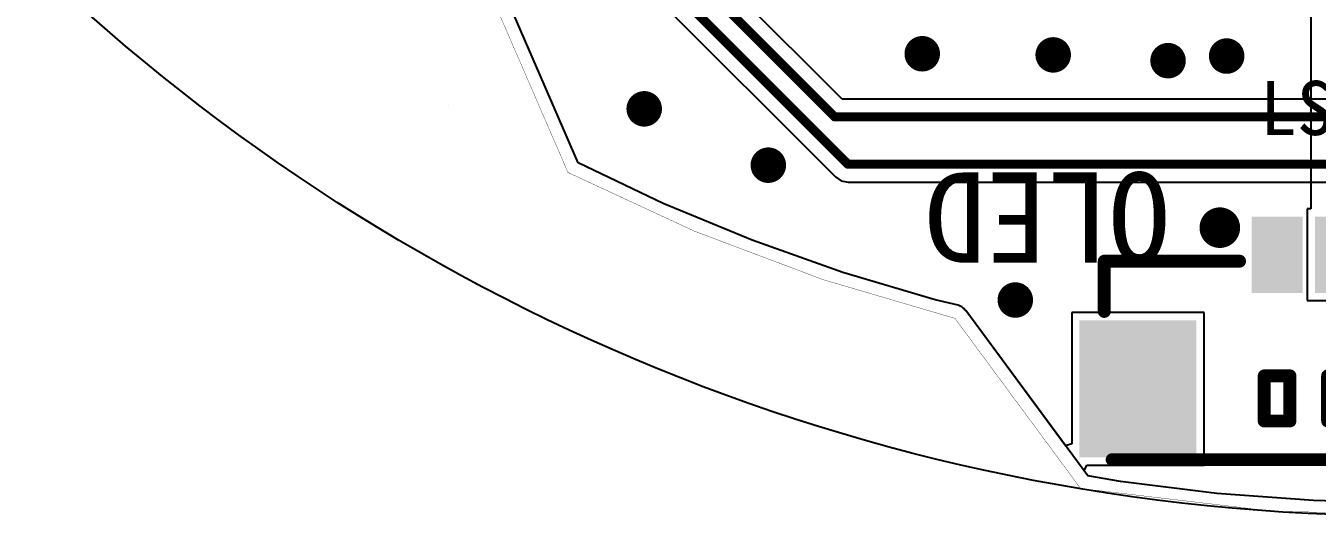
# Model space of a CAD drawing. Header units: millimetres. Extents: x 28 to 238, y 6 to 119.
# Drawn here: x 43.26 to 68.72, y 28.02 to 37.68 of the extents above; entities that cross this region are included whole.
import ezdxf

# ---------------------------------------------------------------- set-up
doc = ezdxf.new("R2010")
doc.units = ezdxf.units.MM
for name, color, linetype in [('BottomLayer', 5, 'Continuous'), ('KeepOutLayer', 6, 'Continuous'), ('Mechanical15', 56, 'Continuous'), ('MultiLayer', 9, 'Continuous'), ('TopLayer', 1, 'Continuous'), ('TopOverlay', 2, 'Continuous'), ('TopPaste', 8, 'Continuous'), ('TopSolder', 216, 'Continuous'), ('ViaHoleLayer', 16, 'Continuous')]:
    doc.layers.add(name, color=color, linetype=linetype)

# ---------------------------------------------------------------- blocks, each defined once
blk = doc.blocks.new('MX_1_25_LS_4P_35')
at = {"layer": 'Mechanical15', "const_width": 0.05}
for points in [[(0, -0.5), (0, 0.5)], [(-0.5, 0), (0.5, 0)]]:
    blk.add_lwpolyline(points, dxfattribs=at)
at = {"layer": 'Mechanical15'}
for points, const_width in [([(-0.012, 0.5, 1), (0.012, 0.5, 1)], 0.025), ([(0.35, 0, 1), (-0.35, 0, 1)], 0.05), ([(-0.512, 0, 1), (-0.487, 0, 1)], 0.025), ([(-0.362, 0, 1), (-0.337, 0, 1)], 0.025), ([(0.337, 0, 1), (0.362, 0, 1)], 0.025), ([(0.487, 0, 1), (0.512, 0, 1)], 0.025), ([(-0.012, -0.5, 1), (0.012, -0.5, 1)], 0.025)]:
    blk.add_lwpolyline(points, format="xyb", close=True, dxfattribs=dict(at, const_width=const_width))
at = {"layer": 'TopLayer'}
for points in [[(-2.289, 1.611), (-1.489, 1.611), (-2.289, 2.911), (-1.489, 2.911)], [(-1.039, 1.611), (-0.239, 1.611), (-1.039, 2.911), (-0.239, 2.911)], [(0.211, 1.611), (1.011, 1.611), (0.211, 2.911), (1.011, 2.911)], [(1.461, 1.611), (2.261, 1.611), (1.461, 2.911), (2.261, 2.911)], [(-5.682, 0.869), (-5.682, -1.631), (-3.582, 0.869), (-3.582, -1.631)], [(3.554, 0.869), (3.554, -1.631), (5.654, 0.869), (5.654, -1.631)]]:
    blk.add_solid(points, dxfattribs=at)
at = {"layer": 'TopOverlay'}
for points, const_width in [([(-2.817, 2.794, 1), (-3.217, 2.794, 1)], 0.4), ([(-3.317, 2.794, 1), (-3.117, 2.794, 1)], 0.2), ([(-2.917, 2.794, 1), (-2.717, 2.794, 1)], 0.2), ([(-5.358, 2.134, 1), (-5.231, 2.134, 1)], 0.127), ([(-5.358, 2.134, 1), (-5.231, 2.134, 1)], 0.127), ([(-2.691, 2.134, 1), (-2.564, 2.134, 1)], 0.127), ([(2.536, 2.134, 1), (2.663, 2.134, 1)], 0.127), ([(5.203, 2.134, 1), (5.33, 2.134, 1)], 0.127), ([(5.203, 2.134, 1), (5.33, 2.134, 1)], 0.127), ([(-5.358, 1.143, 1), (-5.231, 1.143, 1)], 0.127), ([(5.203, 1.143, 1), (5.33, 1.143, 1)], 0.127), ([(-1.698, -0.127, 1), (-1.571, -0.127, 1)], 0.127), ([(-1.698, -0.127, 1), (-1.571, -0.127, 1)], 0.127), ([(-0.956, -0.127, 1), (-0.829, -0.127, 1)], 0.127), ([(-0.956, -0.127, 1), (-0.829, -0.127, 1)], 0.127), ([(0.294, -0.127, 1), (0.421, -0.127, 1)], 0.127), ([(0.294, -0.127, 1), (0.421, -0.127, 1)], 0.127), ([(0.802, -0.127, 1), (0.929, -0.127, 1)], 0.127), ([(0.802, -0.127, 1), (0.929, -0.127, 1)], 0.127), ([(1.544, -0.127, 1), (1.671, -0.127, 1)], 0.127), ([(1.544, -0.127, 1), (1.671, -0.127, 1)], 0.127), ([(-2.206, -0.127, 1), (-2.079, -0.127, 1)], 0.127), ([(-2.206, -0.127, 1), (-2.079, -0.127, 1)], 0.127), ([(-0.448, -0.127, 1), (-0.321, -0.127, 1)], 0.127), ([(-0.448, -0.127, 1), (-0.321, -0.127, 1)], 0.127), ([(2.052, -0.127, 1), (2.179, -0.127, 1)], 0.127), ([(2.052, -0.127, 1), (2.179, -0.127, 1)], 0.127), ([(-2.206, -1.016, 1), (-2.079, -1.016, 1)], 0.127), ([(-2.206, -1.016, 1), (-2.079, -1.016, 1)], 0.127), ([(-1.698, -1.016, 1), (-1.571, -1.016, 1)], 0.127), ([(-1.698, -1.016, 1), (-1.571, -1.016, 1)], 0.127), ([(-0.956, -1.016, 1), (-0.829, -1.016, 1)], 0.127), ([(-0.956, -1.016, 1), (-0.829, -1.016, 1)], 0.127), ([(-0.448, -1.016, 1), (-0.321, -1.016, 1)], 0.127), ([(-0.448, -1.016, 1), (-0.321, -1.016, 1)], 0.127), ([(0.294, -1.016, 1), (0.421, -1.016, 1)], 0.127), ([(0.294, -1.016, 1), (0.421, -1.016, 1)], 0.127), ([(0.802, -1.016, 1), (0.929, -1.016, 1)], 0.127), ([(0.802, -1.016, 1), (0.929, -1.016, 1)], 0.127), ([(1.544, -1.016, 1), (1.671, -1.016, 1)], 0.127), ([(1.544, -1.016, 1), (1.671, -1.016, 1)], 0.127), ([(2.052, -1.016, 1), (2.179, -1.016, 1)], 0.127), ([(2.052, -1.016, 1), (2.179, -1.016, 1)], 0.127), ([(-5.203, -1.778, 1), (-5.076, -1.778, 1)], 0.127), ([(5.203, -1.778, 1), (5.33, -1.778, 1)], 0.127)]:
    blk.add_lwpolyline(points, format="xyb", close=True, dxfattribs=dict(at, const_width=const_width))
at = {"layer": 'TopOverlay', "const_width": 0.254}
for points in [[(-5.295, 1.143), (-5.295, 2.134)], [(-5.295, 2.134), (-2.628, 2.134)], [(2.6, 2.134), (5.267, 2.134)], [(5.267, 1.143), (5.267, 2.134)], [(-2.143, -1.016), (-2.143, -0.127)], [(-2.143, -0.127), (-1.635, -0.127)], [(-1.635, -1.016), (-1.635, -0.127)], [(-0.893, -0.127), (-0.385, -0.127)], [(-0.893, -1.016), (-0.893, -0.127)], [(-0.385, -1.016), (-0.385, -0.127)], [(0.357, -0.127), (0.865, -0.127)], [(0.357, -1.016), (0.357, -0.127)], [(0.865, -1.016), (0.865, -0.127)], [(1.607, -0.127), (2.115, -0.127)], [(1.607, -1.016), (1.607, -0.127)], [(2.115, -1.016), (2.115, -0.127)], [(-2.143, -1.016), (-1.635, -1.016)], [(-0.893, -1.016), (-0.385, -1.016)], [(0.357, -1.016), (0.865, -1.016)], [(1.607, -1.016), (2.115, -1.016)], [(-5.14, -1.778), (5.267, -1.778)]]:
    blk.add_lwpolyline(points, dxfattribs=at)
at = {"layer": 'TopPaste'}
for points in [[(-2.289, 1.611), (-1.489, 1.611), (-2.289, 2.911), (-1.489, 2.911)], [(-1.039, 1.611), (-0.239, 1.611), (-1.039, 2.911), (-0.239, 2.911)], [(0.211, 1.611), (1.011, 1.611), (0.211, 2.911), (1.011, 2.911)], [(1.461, 1.611), (2.261, 1.611), (1.461, 2.911), (2.261, 2.911)], [(-5.682, 0.869), (-5.682, -1.631), (-3.582, 0.869), (-3.582, -1.631)], [(3.554, 0.869), (3.554, -1.631), (5.654, 0.869), (5.654, -1.631)]]:
    blk.add_solid(points, dxfattribs=at)
at = {"layer": 'TopSolder'}
for points in [[(-2.39, 1.509), (-1.387, 1.509), (-2.39, 3.012), (-1.387, 3.012)], [(-1.14, 1.509), (-0.137, 1.509), (-1.14, 3.012), (-0.137, 3.012)], [(0.11, 1.509), (1.113, 1.509), (0.11, 3.012), (1.113, 3.012)], [(1.36, 1.509), (2.363, 1.509), (1.36, 3.012), (2.363, 3.012)], [(-5.784, 0.971), (-5.784, -1.733), (-3.48, 0.971), (-3.48, -1.733)], [(3.453, 0.971), (3.453, -1.733), (5.756, 0.971), (5.756, -1.733)]]:
    blk.add_solid(points, dxfattribs=at)

msp = doc.modelspace()

# ---------------------------------------------------------------- linework, layer by layer
msp.add_circle((70.558, 67.272), 39.25)
at = {"layer": 'BottomLayer'}
for p, q in [((54.153, 34.982), (47.874, 49.471)), ((52.091, 41.838), (59.222, 34.707)), ((59.351, 36.24), (55.422, 40.168)), ((71.113, 36.24), (59.351, 36.24)), ((55.828, 34.183), (54.153, 34.982)), ((59.222, 34.707), (59.335, 34.632)), ((59.335, 34.632), (59.469, 34.605)), ((59.469, 34.605), (69.922, 34.605)), ((57.579, 33.458), (55.828, 34.183)), ((59.366, 32.825), (57.579, 33.458)), ((61.184, 32.287), (59.366, 32.825)), ((61.643, 32.177), (61.184, 32.287)), ((61.677, 32.16), (61.643, 32.177)), ((61.643, 32.177), (61.643, 32.177)), ((61.681, 32.158), (61.677, 32.16)), ((61.712, 32.143), (61.681, 32.158)), ((61.736, 32.121), (61.712, 32.143)), ((61.744, 32.116), (61.736, 32.121)), ((61.747, 32.114), (61.744, 32.116)), ((61.744, 32.116), (61.744, 32.116)), ((61.762, 32.104), (61.747, 32.114)), ((61.773, 32.087), (61.762, 32.104)), ((61.788, 32.074), (61.773, 32.087)), ((64.195, 28.815), (61.788, 32.074)), ((64.837, 28.703), (64.195, 28.815)), ((66.737, 28.469), (64.837, 28.703)), ((68.645, 28.328), (66.737, 28.469)), ((70.558, 28.281), (68.645, 28.328))]:
    msp.add_line(p, q, dxfattribs=at)
at = {"layer": 'BottomLayer', "const_width": 0.178}
for points in [[(52.624, 42.471), (59.206, 35.89)], [(52.338, 42.085), (59.469, 34.955)], [(59.206, 35.89), (71.605, 35.89)], [(59.469, 34.955), (70.415, 34.955)]]:
    msp.add_lwpolyline(points, dxfattribs=at)
at = {"layer": 'BottomLayer'}
for points, const_width in [([(60.757, 37.134, 1), (61.107, 37.134, 1)], 0.35), ([(63.338, 37.112, 1), (63.688, 37.112, 1)], 0.35), ([(66.757, 37.089, 1), (67.107, 37.089, 1)], 0.35), ([(65.602, 36.998, 1), (65.952, 36.998, 1)], 0.35), ([(55.277, 36.048, 1), (55.627, 36.048, 1)], 0.35), ([(59.161, 35.89, 1), (59.25, 35.89, 1)], 0.0889), ([(59.161, 35.89, 1), (59.25, 35.89, 1)], 0.0889), ([(57.723, 34.938, 1), (58.073, 34.938, 1)], 0.35), ([(59.424, 34.955, 1), (59.513, 34.955, 1)], 0.0889), ([(59.424, 34.955, 1), (59.513, 34.955, 1)], 0.0889), ([(62.591, 32.28, 1), (62.941, 32.28, 1)], 0.35)]:
    msp.add_lwpolyline(points, format="xyb", close=True, dxfattribs=dict(at, const_width=const_width))
at = {"layer": 'KeepOutLayer', "const_width": 0.00645}
for points in [[(34.052, 52.857, -3.804617), (64.049, 28.566)], [(34.052, 52.857, -3.804617), (64.049, 28.566)], [(61.577, 31.918, -0.055738), (53.992, 34.774)]]:
    msp.add_lwpolyline(points, format="xyb", dxfattribs=at)
for points in [[(46.301, 52.44), (53.95, 34.793)], [(51.603, 36.107), (51.603, 36.107)], [(53.951, 34.795), (53.992, 34.774)], [(53.992, 34.774), (53.992, 34.774)], [(61.577, 31.918), (61.577, 31.918)], [(61.577, 31.918), (64.051, 28.568)], [(64.049, 28.566), (64.051, 28.568)]]:
    msp.add_lwpolyline(points, dxfattribs=at)
at = {"layer": 'KeepOutLayer'}
for points, const_width in [([(51.602, 36.107, 1), (51.605, 36.107, 1)], 0.00323), ([(51.602, 36.107, 1), (51.605, 36.107, 1)], 0.00323), ([(53.948, 34.793, 1), (53.951, 34.793, 1)], 0.00322), ([(53.949, 34.795, 1), (53.952, 34.795, 1)], 0.00323), ([(53.99, 34.774, 1), (53.993, 34.774, 1)], 0.00323), ([(53.99, 34.774, 1), (53.993, 34.774, 1)], 0.00323), ([(53.99, 34.774, 1), (53.993, 34.774, 1)], 0.00323), ([(53.99, 34.774, 1), (53.993, 34.774, 1)], 0.00323), ([(61.575, 31.918, 1), (61.578, 31.918, 1)], 0.00323), ([(61.575, 31.918, 1), (61.578, 31.918, 1)], 0.00323), ([(61.575, 31.918, 1), (61.578, 31.918, 1)], 0.00323), ([(61.575, 31.918, 1), (61.578, 31.918, 1)], 0.00323), ([(64.047, 28.566, 1), (64.051, 28.566, 1)], 0.00323), ([(64.047, 28.566, 1), (64.051, 28.566, 1)], 0.00323), ([(64.047, 28.566, 1), (64.051, 28.566, 1)], 0.00323), ([(64.049, 28.568, 1), (64.053, 28.568, 1)], 0.00323), ([(64.049, 28.568, 1), (64.053, 28.568, 1)], 0.00323)]:
    msp.add_lwpolyline(points, format="xyb", close=True, dxfattribs=dict(at, const_width=const_width))
at = {"layer": 'MultiLayer', "const_width": 0.35}
for points in [[(60.757, 37.134, 1), (61.107, 37.134, 1)], [(63.338, 37.112, 1), (63.688, 37.112, 1)], [(66.757, 37.089, 1), (67.107, 37.089, 1)], [(65.602, 36.998, 1), (65.952, 36.998, 1)], [(55.277, 36.048, 1), (55.627, 36.048, 1)], [(57.723, 34.938, 1), (58.073, 34.938, 1)], [(62.591, 32.28, 1), (62.941, 32.28, 1)]]:
    msp.add_lwpolyline(points, format="xyb", close=True, dxfattribs=at)
at = {"layer": 'TopLayer'}
for p, q in [((54.153, 34.982), (47.766, 49.72)), ((68.59, 41.571), (68.59, 34.076)), ((55.828, 34.183), (54.153, 34.982)), ((57.579, 33.458), (55.828, 34.183)), ((68.59, 34.076), (68.521, 34.076)), ((68.521, 34.076), (68.521, 32.268)), ((59.366, 32.825), (57.579, 33.458)), ((61.184, 32.287), (59.366, 32.825)), ((61.643, 32.177), (61.184, 32.287)), ((61.677, 32.16), (61.643, 32.177)), ((61.643, 32.177), (61.643, 32.177)), ((61.681, 32.158), (61.677, 32.16)), ((61.712, 32.143), (61.681, 32.158)), ((61.736, 32.121), (61.712, 32.143)), ((61.744, 32.116), (61.736, 32.121)), ((61.747, 32.114), (61.744, 32.116)), ((61.744, 32.116), (61.744, 32.116)), ((61.762, 32.104), (61.747, 32.114)), ((61.773, 32.087), (61.762, 32.104)), ((61.788, 32.074), (61.773, 32.087)), ((63.757, 29.407), (61.788, 32.074)), ((68.521, 32.268), (72.329, 32.268)), ((66.486, 32.035), (63.878, 32.035)), ((63.878, 32.035), (63.878, 29.447)), ((66.486, 29.027), (66.486, 32.035)), ((63.878, 29.447), (63.757, 29.407)), ((64.122, 28.913), (64.179, 29.027)), ((64.179, 29.027), (66.486, 29.027)), ((64.195, 28.815), (64.122, 28.913)), ((64.837, 28.703), (64.195, 28.815)), ((66.737, 28.469), (64.837, 28.703)), ((68.645, 28.328), (66.737, 28.469)), ((70.558, 28.281), (68.645, 28.328))]:
    msp.add_line(p, q, dxfattribs=at)
at = {"layer": 'TopLayer', "const_width": 0.35}
for points in [[(60.757, 37.134, 1), (61.107, 37.134, 1)], [(63.338, 37.112, 1), (63.688, 37.112, 1)], [(66.757, 37.089, 1), (67.107, 37.089, 1)], [(65.602, 36.998, 1), (65.952, 36.998, 1)], [(55.277, 36.048, 1), (55.627, 36.048, 1)], [(57.723, 34.938, 1), (58.073, 34.938, 1)], [(62.591, 32.28, 1), (62.941, 32.28, 1)]]:
    msp.add_lwpolyline(points, format="xyb", close=True, dxfattribs=at)
at = {"layer": 'ViaHoleLayer', "const_width": 0.2}
for points in [[(60.832, 37.134, 1), (61.032, 37.134, 1)], [(63.413, 37.112, 1), (63.613, 37.112, 1)], [(65.677, 36.998, 1), (65.877, 36.998, 1)], [(66.832, 37.089, 1), (67.032, 37.089, 1)], [(55.352, 36.048, 1), (55.552, 36.048, 1)], [(57.798, 34.938, 1), (57.998, 34.938, 1)], [(62.666, 32.28, 1), (62.866, 32.28, 1)]]:
    msp.add_lwpolyline(points, format="xyb", close=True, dxfattribs=at)

# ---------------------------------------------------------------- block references
msp.add_blockref('MX_1_25_LS_4P_35', (69.814, 30.912))

# ---------------------------------------------------------------- texts
at = {"layer": 'TopOverlay'}
msp.add_text('LS1', height=1.0668, dxfattribs=at).set_placement((67.588, 35.532))
msp.add_text('OLED', height=1.778, rotation=180, dxfattribs=at).set_placement((65.816, 34.794))

doc.saveas('drawing.dxf')
